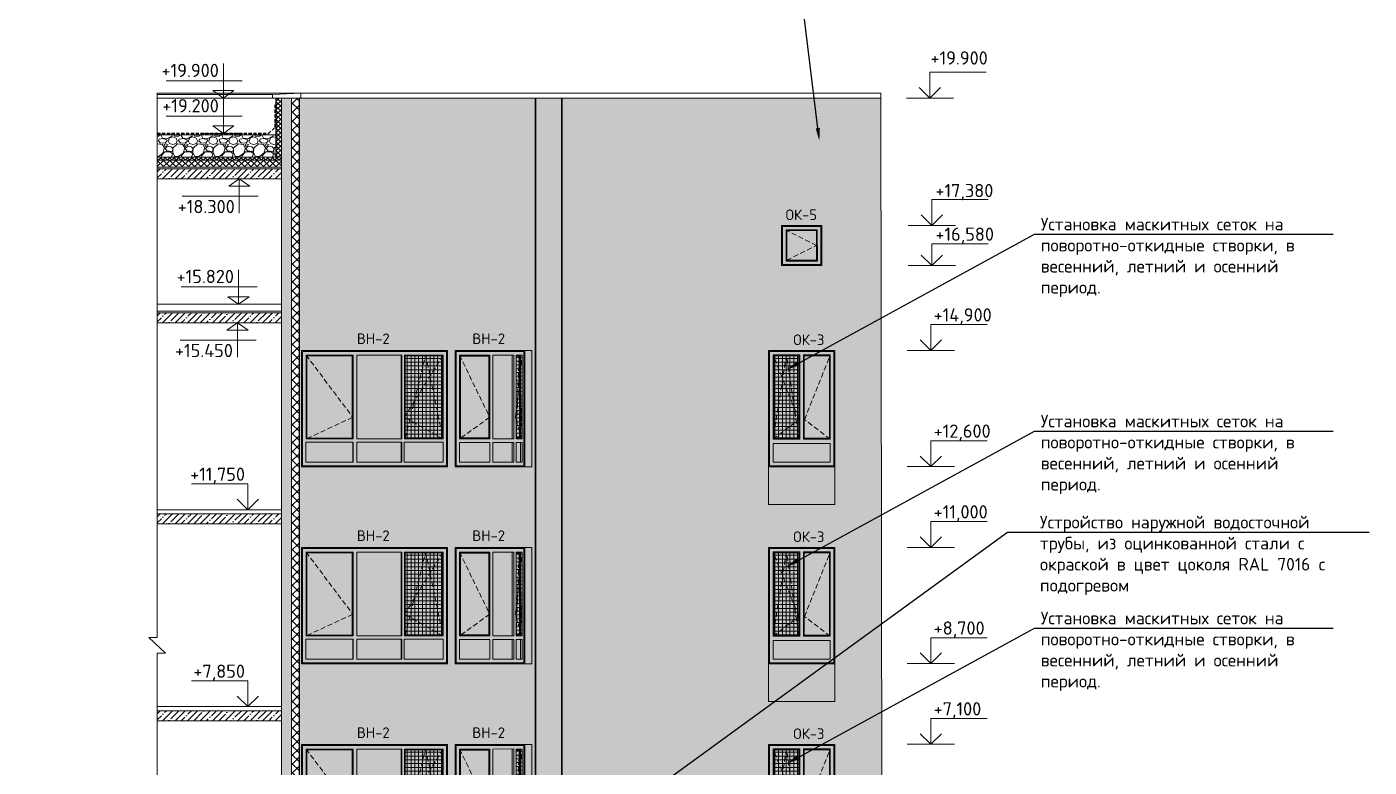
# Model space of a CAD drawing. Header units: millimetres. Extents: x -136099598 to 9192475, y 0 to 779331.
# Drawn here: x -273631 to -247059, y 295205 to 309864 of the extents above; entities that cross this region are included whole.
import ezdxf
from ezdxf import colors
from ezdxf.entities.mleader import LeaderData, LeaderLine
from ezdxf.math import Vec2, Vec3

# ---------------------------------------------------------------- set-up
doc = ezdxf.new("R2010")
doc.units = ezdxf.units.MM
doc.header["$MEASUREMENT"] = 0
for name, pattern in [('01_base$0$DASHED2', [0.375, 0.25, -0.125]), ('ADSK_Штриховая_ш2 п1', [3, 2, -1]), ('DASHED', [19.05, 12.7, -6.35])]:
    doc.linetypes.add(name, pattern=pattern)
doc.layers.get('0').update_dxf_attribs({"color": 250, "lineweight": 9})
for name, color, linetype, lineweight, true_color in [('!_Окно_00_Штрих_Стекло', 7, 'Continuous', 0, 0x737373), ('RAL 000 80 00', 7, 'Continuous', 0, 0xb9b8b6), ('RAL 100 6030', 7, 'Continuous', 0, 0x989057), ('RAL 7016', 7, 'Continuous', 0, 0x383e42), ('RAL 90 10', 7, 'Continuous', 0, 0xf1ece1)]:
    doc.layers.add(name, color=color, linetype=linetype, lineweight=lineweight, true_color=true_color)
for name, color, linetype, lineweight in [('24_Фасад_разрез_тонкая', 7, 'Continuous', 9), ('АР-Выноски', 5, 'Continuous', 5), ('Подвал', 250, 'ADSK_Штриховая_ш2 п1', 30), ('пунктир', 251, 'Continuous', 13), ('СТЕНЫ кирпич ЛИДЕР', 250, 'Continuous', 15), ('Штриховка', 7, 'Continuous', 5), ('Штриховка в сечении', 7, 'Continuous', 18)]:
    doc.layers.add(name, color=color, linetype=linetype, lineweight=lineweight)
for name, color, linetype in [('PDF _0', 7, 'Continuous'), ('PDF _PDF _0', 7, 'Continuous'), ('PDF _Текст', 7, 'Continuous')]:
    doc.layers.add(name, color=color, linetype=linetype)
doc.styles.add('ICOCPEUR', font='isocpeur.ttf')
doc.styles.add('PDF ISOCPEUR', font='isocpeur.ttf')

# ---------------------------------------------------------------- blocks, each defined once
blk = doc.blocks.new('A$Cb9b29b39')
at = {"layer": '!_Окно_00_Штрих_Стекло'}
h = blk.add_hatch(color=256, dxfattribs=at)
h.dxf.hatch_style = 1
h.set_gradient(color1=(70, 92, 124), color2=(219, 225, 235), name='CURVED')
h.paths.add_polyline_path([(105, 2196), (601, 2196), (601, 564), (105, 564)])
h.paths.add_polyline_path([(1208, 2196), (707, 2195), (707, 563), (1208, 564)])
h.paths.add_polyline_path([(90, 460), (1222, 458), (1221, 89), (90, 91)])
at = {"layer": 'PDF _PDF _0', "lineweight": 0, "true_color": 0x636466}
h = blk.add_hatch(dxfattribs=at)
h.set_pattern_fill('ANSI37', color=251, scale=600, angle=135)
h.paths.add_polyline_path([(601, 564), (601, 2197), (105, 2196), (105, 563)])
at = {"layer": 'RAL 7016'}
h = blk.add_hatch(color=256, dxfattribs=at)
h.dxf.hatch_style = 1
h.paths.add_polyline_path([(1312, 2301), (0, 2301), (0, 0), (1312, 0)])
h.paths.add_polyline_path([(707, 2196), (1207, 2196), (1208, 564), (707, 563)], flags=16)
h.paths.add_polyline_path([(601, 2196), (601, 564), (105, 564), (105, 2196)], flags=16)
h.paths.add_polyline_path([(1222, 458), (1222, 89), (90, 91), (90, 460)], flags=16)
at = {"layer": 'PDF _0', "linetype": 'ADSK_Штриховая_ш2 п1', "lineweight": 0, "ltscale": 50}
for points in [[(601, 548), (355, 2213), (89, 548), (601, 935), (89, 2213)], [(711, 548), (969, 548), (1223, 548), (711, 935), (1223, 2213)]]:
    blk.add_lwpolyline(points, dxfattribs=at)
at = {"layer": 'PDF _PDF _0', "lineweight": 0}
for points in [[(0, 0), (1312, 0), (1312, 2301), (0, 2301)], [(20, 18), (1292, 18), (1292, 2281), (20, 2281)], [(89, 548), (621, 548), (621, 2213), (89, 2213)], [(105, 563), (601, 564), (601, 2197), (105, 2196)], [(1223, 548), (691, 548), (691, 2213), (1223, 2213)], [(707, 563), (1208, 564), (1208, 2197), (707, 2196)], [(1222, 88), (90, 92), (90, 459), (1222, 459)]]:
    blk.add_lwpolyline(points, close=True, dxfattribs=at)
at = {"layer": 'PDF _Текст', "lineweight": 0, "insert": (490, 2409), "char_height": 210, "attachment_point": 7, "style": 'PDF ISOCPEUR'}
blk.add_mtext('ОК-3', dxfattribs=at)
blk = doc.blocks.new('A$C3735e77a')
at = {"layer": 'RAL 100 6030'}
h = blk.add_hatch(color=256, dxfattribs=at)
h.dxf.hatch_style = 1
h.paths.add_polyline_path([(1312, 0), (0, 0), (0, -748), (1312, -748)])
at = {"layer": 'СТЕНЫ кирпич ЛИДЕР', "ltscale": 100}
blk.add_lwpolyline([(0, 0), (1312, 0), (1312, -748), (0, -748)], close=True, dxfattribs=at)
blk = doc.blocks.new('A$C51732155')
at = {"layer": '!_Окно_00_Штрих_Стекло'}
h = blk.add_hatch(color=256, dxfattribs=at)
h.dxf.hatch_style = 1
h.set_gradient(color1=(70, 92, 124), color2=(219, 225, 235), name='CURVED')
h.paths.add_polyline_path([(104, 106), (693, 106), (693, 695), (104, 695)])
at = {"layer": 'RAL 7016', "ltscale": 100, "transparency": 33554687}
h = blk.add_hatch(color=256, dxfattribs=at)
h.dxf.hatch_style = 1
h.paths.add_polyline_path([(798, 798), (0, 798), (0, 0), (798, 0)])
h.paths.add_polyline_path([(693, 695), (693, 106), (104, 106), (104, 695)], flags=16)
at = {"layer": 'PDF _0', "lineweight": 0}
blk.add_lwpolyline([(89, 710), (708, 710), (709, 92), (89, 92)], close=True, dxfattribs=at)
at = {"layer": 'PDF _0', "linetype": 'ADSK_Штриховая_ш2 п1', "lineweight": 0, "ltscale": 50}
blk.add_lwpolyline([(104, 106), (693, 401), (104, 695)], dxfattribs=at)
at = {"layer": 'PDF _PDF _0', "lineweight": 0}
for points in [[(0, 0), (798, 0), (798, 798), (0, 798)], [(20, 20), (778, 20), (778, 778), (20, 778)], [(693, 106), (104, 106), (104, 695), (693, 695)]]:
    blk.add_lwpolyline(points, close=True, dxfattribs=at)
at = {"layer": 'PDF _Текст', "lineweight": 0, "insert": (81, 902), "char_height": 210, "attachment_point": 7, "style": 'PDF ISOCPEUR'}
blk.add_mtext('ОК-5', dxfattribs=at)
blk = doc.blocks.new('A$C9eb0096f')
at = {"layer": '!_Окно_00_Штрих_Стекло'}
h = blk.add_hatch(color=256, dxfattribs=at)
h.dxf.hatch_style = 1
h.set_gradient(color1=(70, 92, 124), color2=(219, 225, 235), name='CURVED')
h.paths.add_polyline_path([(2800, 88), (89, 89), (89, 2211), (2800, 2211)])
h = blk.add_hatch(color=256, dxfattribs=at)
h.dxf.hatch_style = 1
h.set_gradient(color1=(70, 92, 124), color2=(219, 225, 235), name='CURVED')
h.paths.add_polyline_path([(4341, 88), (3126, 88), (3126, 2211), (4336, 2210)])
at = {"layer": 'PDF _PDF _0', "lineweight": 0, "true_color": 0x636466}
h = blk.add_hatch(dxfattribs=at)
h.set_pattern_fill('ANSI37', color=251, scale=600, angle=135)
h.paths.add_polyline_path([(2051, 567), (2051, 2195), (2785, 2194), (2785, 566)])
h = blk.add_hatch(dxfattribs=at)
h.set_pattern_fill('ANSI37', color=251, scale=600, angle=135)
h.set_pattern_definition([(180, (1101.695, 19.95), (-7e-15, -75), []), (270, (1101.695, 19.95), (75, -1e-14), [])])
h.paths.add_polyline_path([(4247, 591), (4247, 2211), (4366, 2210), (4366, 590)])
at = {"layer": 'RAL 7016'}
h = blk.add_hatch(color=256, dxfattribs=at)
h.dxf.hatch_style = 1
h.paths.add_polyline_path([(0, 2301), (2888, 2301), (2888, 0), (0, 0)])
h.paths.add_polyline_path([(2051, 2196), (2051, 566), (2785, 567), (2785, 2196)], flags=16)
h.paths.add_polyline_path([(1969, 2211), (1093, 2211), (1093, 551), (1969, 551)], flags=16)
h.paths.add_polyline_path([(998, 2196), (104, 2196), (104, 551), (998, 551)], flags=16)
h.paths.add_polyline_path([(2031, 435), (2031, 88), (2800, 88), (2800, 435)], flags=16)
h.paths.add_polyline_path([(1969, 483), (84, 488), (84, 88), (1969, 88)], flags=16)
h = blk.add_hatch(color=256, dxfattribs=at)
h.dxf.hatch_style = 1
h.paths.add_polyline_path([(3037, 2301), (4419, 2301), (4419, 0), (3037, 0)])
h.paths.add_polyline_path([(4247, 2190), (4247, 571), (4316, 571), (4316, 2191)], flags=16)
h.paths.add_polyline_path([(4166, 2210), (3783, 2208), (3783, 550), (4166, 552)], flags=16)
h.paths.add_polyline_path([(3704, 2190), (3146, 2191), (3146, 572), (3704, 569)], flags=16)
h.paths.add_polyline_path([(3783, 480), (3783, 88), (4336, 88), (4336, 480)], flags=16)
h.paths.add_polyline_path([(3724, 480), (3126, 480), (3126, 88), (3724, 88)], flags=16)
h = blk.add_hatch(color=256, dxfattribs=at)
h.dxf.hatch_style = 1
h.paths.add_polyline_path([(1093, 88), (1013, 88), (1013, 486), (1093, 486)])
h = blk.add_hatch(color=256, dxfattribs=at)
h.dxf.hatch_style = 1
h.paths.add_polyline_path([(4247, 88), (4166, 88), (4163, 480), (4247, 480)])
at = {"ltscale": 150}
blk.add_line((1013, 486), (1013, 88), dxfattribs=at)
at = {"layer": 'PDF _0', "linetype": 'ADSK_Штриховая_ш2 п1', "lineweight": 0, "ltscale": 50}
for points in [[(89, 2211), (1013, 980), (89, 551), (551, 566), (1013, 551)], [(2051, 566), (2455, 2211), (2800, 551), (2036, 980), (2800, 2211)], [(3126, 2211), (3724, 980), (3126, 551), (3423, 571), (3724, 550)], [(4247, 551), (4307, 2211), (4366, 551), (4232, 964), (4366, 2211)]]:
    blk.add_lwpolyline(points, dxfattribs=at)
at = {"layer": 'PDF _PDF _0', "lineweight": 0}
blk.add_line((1013, 2211), (1013, 551), dxfattribs=at)
for points in [[(0, 0), (2888, 0), (2888, 2301), (0, 2301)], [(20, 20), (2868, 20), (2868, 2281), (20, 2281)], [(89, 551), (1023, 551), (1023, 2211), (89, 2211)], [(104, 566), (998, 566), (998, 2196), (104, 2196)], [(1093, 551), (1981, 551), (1981, 2211), (1093, 2211)], [(2800, 551), (2036, 551), (2036, 2211), (2800, 2211)], [(2785, 567), (2051, 566), (2051, 2195), (2785, 2196)], [(3037, 0), (4419, 0), (4419, 2301), (3037, 2301)], [(3057, 20), (4399, 20), (4399, 2281), (3057, 2281)], [(3126, 551), (3724, 550), (3724, 2210), (3126, 2211)], [(3146, 571), (3704, 570), (3704, 2190), (3146, 2191)], [(3783, 550), (4198, 552), (4198, 2212), (3783, 2210)], [(4366, 551), (4247, 551), (4247, 2211), (4366, 2211)], [(4316, 571), (4247, 571), (4247, 2190), (4316, 2191)], [(1023, 88), (84, 88), (84, 486), (1023, 486)], [(1981, 88), (1093, 88), (1093, 486), (1981, 485)], [(2800, 88), (2031, 88), (2031, 485), (2800, 485)], [(3724, 88), (3126, 88), (3126, 480), (3724, 480)], [(4198, 88), (3783, 88), (3783, 480), (4198, 480)], [(4366, 88), (4247, 88), (4247, 480), (4366, 480)]]:
    blk.add_lwpolyline(points, close=True, dxfattribs=at)
for points in [[(1969, 2211), (1969, 551)], [(4166, 2212), (4166, 551)], [(4336, 2211), (4336, 551)], [(1969, 485), (1969, 88)], [(2800, 485), (2800, 88)], [(4166, 480), (4166, 88)], [(4336, 480), (4336, 88)], [(4336, 480), (4336, 88)]]:
    blk.add_lwpolyline(points, dxfattribs=at)
at = {"layer": 'PDF _Текст', "lineweight": 0, "char_height": 210, "attachment_point": 9, "rotation": 359.9974, "style": 'PDF ISOCPEUR'}
for insert in [(1743, 2430), (4027, 2430)]:
    blk.add_mtext('ВН-2', dxfattribs=dict(at, insert=insert))
blk = doc.blocks.new('A$C630ce804')
at = {"layer": 'PDF _0', "lineweight": 0}
for points in [[(0, 8025), (0, 8025)], [(813, 8025), (813, 8025)], [(1576, 8025), (1576, 8025)]]:
    blk.add_lwpolyline(points, dxfattribs=at)
at = {"layer": 'PDF _PDF _0', "lineweight": 0}
for points in [[(3918, 8000), (2398, 8000), (2398, 10301), (3918, 10300)], [(3918, 4100), (2398, 4100), (2398, 6401), (3918, 6400)], [(3918, 200), (2398, 200), (2398, 2501), (3918, 2500)]]:
    blk.add_lwpolyline(points, close=True, dxfattribs=at)
at = {"ltscale": 150}
for p in [(-639, 8000), (-639, 4100), (-639, 200)]:
    blk.add_blockref('A$C9eb0096f', p, dxfattribs=at)
blk = doc.blocks.new('A$Cd8d14d9d')
at = {"ltscale": 150}
for p, q in [((0, 682), (0, 0)), ((-372, 341), (1132, 341)), ((-380, 0), (380, 0))]:
    blk.add_line(p, q, dxfattribs=at)
blk.add_lwpolyline([(0, 0), (210, 147), (-210, 147), (0, 0)], dxfattribs=at)

msp = doc.modelspace()

# ---------------------------------------------------------------- hatches: boundary and pattern name
at = {"ltscale": 100, "transparency": 33554687}
h = msp.add_hatch(dxfattribs=at)
h.set_pattern_fill('ANSI35', color=0, scale=700)
h.set_pattern_definition([(45, (534924.2, -120), (-123.743687, 123.743687), []), (45, (535047.94, -120), (-123.743687, 123.743687), [218.75, -43.75, 0, -43.75])])
h.paths.add_polyline_path([(-268392, 308452.7), (-268592, 308454.5), (-268592.5, 285753.5), (-268391.5, 285753.6)])
h = msp.add_hatch(dxfattribs=at)
h.set_pattern_fill('ANSI35', color=0, scale=700)
h.set_pattern_definition([(45, (-404549.36, 14361.86), (-123.74369, 123.74369), []), (45, (-404425.61, 14361.86), (-123.74369, 123.74369), [218.75, -43.75, 0, -43.75])])
h.paths.add_polyline_path([(-268592.5, 307053.6), (-271052.3, 307053.6), (-271048.9, 306853.6), (-268592.5, 306853.6)])
h = msp.add_hatch(dxfattribs=at)
h.set_pattern_fill('ANSI35', color=0, scale=700)
h.set_pattern_definition([(45, (-404549.36, 11511.45), (-123.74369, 123.74369), []), (45, (-404425.61, 11511.45), (-123.74369, 123.74369), [218.75, -43.75, 0, -43.75])])
h.paths.add_polyline_path([(-268592.5, 304203.2), (-271052.3, 304203.2), (-271048.9, 304003.2), (-268592.5, 304003.2)])
h = msp.add_hatch(dxfattribs=at)
h.set_pattern_fill('ANSI35', color=0, scale=700)
h.set_pattern_definition([(45, (-404549.36, 7531.84), (-123.74369, 123.74369), []), (45, (-404425.62, 7531.84), (-123.74369, 123.74369), [218.75, -43.75, 0, -43.75])])
h.paths.add_polyline_path([(-268592.5, 300223.6), (-271052.3, 300223.6), (-271048.9, 300023.6), (-268592.5, 300023.6)])
h = msp.add_hatch(dxfattribs=at)
h.set_pattern_fill('ANSI35', color=0, scale=700)
h.set_pattern_definition([(45, (-404549.36, 3631.84), (-123.74369, 123.74369), []), (45, (-404425.62, 3631.84), (-123.74369, 123.74369), [218.75, -43.75, 0, -43.75])])
h.paths.add_polyline_path([(-268592.5, 296323.6), (-271052.3, 296323.6), (-271048.9, 296123.6), (-268592.5, 296123.6)])
at = {"layer": 'RAL 000 80 00'}
h = msp.add_hatch(color=256, dxfattribs=at)
h.dxf.hatch_style = 1
h.paths.add_polyline_path([(-263561.3, 308453.5), (-268231, 308453.6), (-268231, 288803.6), (-263561.4, 288803.6)])
at = {"layer": 'RAL 90 10', "ltscale": 100, "transparency": 33554687}
h = msp.add_hatch(color=256, dxfattribs=at)
h.dxf.hatch_style = 1
h.paths.add_polyline_path([(-256726.4, 308453.6), (-263561.3, 308453.6), (-263561.3, 288696.8), (-263042.1, 288698.3), (-263042.1, 288799.4), (-256693.8, 288803.6)])
at = {"layer": 'Штриховка', "transparency": 33554636}
h = msp.add_hatch(dxfattribs=at)
h.set_pattern_fill('ANSI37', color=256, scale=500)
h.set_pattern_definition([(45, (3e-11, 1060.02), (-44.194174, 44.194174), []), (135, (3e-11, 1060.02), (-44.194174, -44.194174), [])])
h.paths.add_polyline_path([(-268592.5, 308453.6), (-268692.5, 308453.6), (-268690.8, 307284.7), (-268592.5, 307284.7)])
h = msp.add_hatch(dxfattribs=at)
h.set_pattern_fill('ANSI37', color=256, scale=1000)
h.set_pattern_definition([(45, (-401485.58, 5001.83), (-88.38835, 88.38835), []), (135, (-401485.58, 5001.83), (-88.38835, -88.38835), [])])
h.paths.add_polyline_path([(-268241.2, 288273.6), (-268391.2, 288273.5), (-268391.2, 308453.5), (-268241.2, 308453.6)])
h = msp.add_hatch(dxfattribs=at)
h.set_pattern_fill('ANSI37', color=256, scale=500)
h.set_pattern_definition([(45, (-14344.247, -20250.764), (-44.194174, 44.194174), []), (135, (-14344.247, -20250.764), (-44.194174, -44.194174), [])])
h.paths.add_polyline_path([(-268591.8, 307284.7), (-271051.6, 307284.7), (-271048.9, 307225.5), (-268592.5, 307225.5)])
h = msp.add_hatch(dxfattribs=at)
h.set_pattern_fill('ANSI37', color=256, scale=700)
h.set_pattern_definition([(45, (-14344.25, -20392.66), (-61.871843, 61.871843), []), (135, (-14344.25, -20392.66), (-61.871843, -61.871843), [])])
h.paths.add_polyline_path([(-268591.8, 307225.5), (-271051.6, 307225.5), (-271048.9, 307083.6), (-268592.5, 307083.6)])
at = {"layer": 'Штриховка в сечении', "ltscale": 2, "transparency": 33554636}
h = msp.add_hatch(dxfattribs=at)
h.set_pattern_fill('GRAVEL', color=256, scale=400)
h.set_pattern_definition([(228.0127875, (-14056.247, -19992.66), (-3200, -3600), [53.8144, -5327.6352]), (184.9697407, (-14092.247, -20032.661), (4800, 400), [92.3472, -9142.3699]), (132.510447, (-14184.247, -20040.66), (4000, -4400), [65.1152, -6446.41304]), (267.273689, (-14340.247, -20140.661), (400, 8000), [84.0952, -8325.4232]), (292.833654, (-14344.247, -20224.661), (-2000, 4800), [82.462, -8163.74925]), (357.273689, (-14312.247, -20300.661), (-8000, 400), [84.0952, -8325.4232]), (37.6942405, (-14228.247, -20304.661), (-5200, -4000), [111.2116, -11009.93942]), (72.2553284, (-14140.247, -20236.661), (2800, 8800), [104.9952, -10394.5286]), (121.4295656, (-14108.247, -20136.661), (-3200, 5200), [84.38, -8353.62924]), (175.236358, (-14152.247, -20064.66), (4400, -400), [96.3328, -4720.30503]), (222.3974378, (-14248.247, -20056.661), (-4800, -4400), [124.5792, -12333.35]), (138.814075, (-13944.247, -20144.66), (-2800, 2400), [42.5204, -4209.53793]), (171.4692344, (-13976.247, -20116.66), (5200, -800), [80.8948, -8008.60457]), (225, (-14056.25, -20104.66), (-4e-14, -400), [56.5684, -509.11702]), (203.19859, (-14084.247, -20056.66), (2000, 800), [30.4632, -3015.84604]), (291.80141, (-14112.25, -20068.66), (-400, 1200), [43.0812, -2110.98472]), (30.963757, (-14096.25, -20108.66), (1200, 800), [69.9716, -2262.40916]), (161.56505, (-14036.25, -20072.66), (800, -400), [50.5964, -1214.31466]), (16.3895403, (-14344.247, -20068.66), (4000, 1200), [70.88, -7017.13806]), (70.346176, (-14276.247, -20048.66), (-1600, -4400), [59.4644, -5886.9631]), (293.19859, (-14036.247, -19992.66), (-800, 2000), [60.926, -2985.38324]), (343.6104597, (-14012.247, -20048.66), (-4000, 1200), [70.88, -7017.13806]), (339.443955, (-14344.247, -20316.66), (-2000, 800), [68.352, -3349.2495]), (294.7751406, (-14280.247, -20340.66), (-2000, 4400), [57.2712, -5669.85723]), (66.80141, (-14032.247, -20392.66), (800, 2000), [60.926, -2985.38324]), (17.3540246, (-14008.247, -20336.66), (-5200, -1600), [67.0524, -6638.16945]), (69.443955, (-14228.247, -20392.66), (-800, -2000), [34.176, -3383.4255]), (101.309932, (-14056.25, -20392.66), (-400, 1600), [20.396, -2019.2118]), (165.963757, (-14060.25, -20372.66), (1200, -400), [82.462, -1566.78025]), (186.009006, (-14140.247, -20352.66), (4000, 400), [76.42, -7565.56927]), (303.690068, (-14096.25, -20144.66), (-400, 800), [57.6888, -1384.5317]), (353.1572266, (-14064.247, -20192.661), (6800, -800), [100.7176, -9971.02505]), (60.945396, (-13964.247, -20204.66), (-1600, -2800), [41.1824, -4077.06966]), (90, (-13944.25, -20168.66), (-400, 400), [24, -376]), (120.256437, (-14148.247, -20340.66), (1600, -2800), [55.5696, -5501.408]), (48.0127875, (-14176.247, -20292.66), (3200, 3600), [107.6288, -5273.8208]), (0, (-14104.25, -20212.66), (400, 400), [104, -296]), (325.3048465, (-14000.247, -20212.66), (4000, -2800), [63.2456, -6261.30972]), (254.054604, (-13948.247, -20248.66), (-400, -1600), [58.2408, -2853.80316]), (207.6459754, (-13964.247, -20304.661), (-7600, -4000), [94.826, -9387.78967]), (175.4260787, (-14048.247, -20348.661), (-5200, 400), [100.3196, -9931.62936])])
h.paths.add_polyline_path([(-268696.6, 307725.8), (-271056.4, 307725.8), (-271048.9, 307284.7), (-268692.5, 307284.7)])

# ---------------------------------------------------------------- linework, layer by layer
at = {"ltscale": 150}
for p, q in [((-268765.5, 308526.9, 0), (-271050.6, 308526.9, 0)), ((-256726.8, 308553.5, 0), (-256692.4, 287950.7, 0)), ((-271050.6, 307725.8, 0.3), (-268702.5, 307725.8, 1.8)), ((-271050.6, 307725.8, 0.3), (-268702.5, 307725.8, 1.7)), ((-271050.6, 307284.7, -0.8), (-268592.5, 307284.7, 1.2)), ((-271050.6, 307225.5, -0.8), (-268592.8, 307225.5, -0.8)), ((-271050.6, 307083.6, -0.8), (-268592.5, 307083.6, 1.2)), ((-271050.3, 304373.6, -1.5), (-268592.2, 304373.6, 0.4)), ((-271050.6, 304233.2, -0.8), (-268592.5, 304233.2, 1.2)), ((-271050.6, 300303.6), (-268592.5, 300303.6)), ((-271050.6, 296403.6), (-268592.5, 296403.6))]:
    msp.add_line(p, q, dxfattribs=at)
at = {"color": 5, "ltscale": 150}
for p, q in [((-268702.5, 308453.6, 0), (-268702.5, 307284.7, 2.8)), ((-268692.5, 308453.6, 0), (-268692.5, 307284.7, 2.8))]:
    msp.add_line(p, q, dxfattribs=at)
at = {"ltscale": 150}
for points in [[(-271050.6, 308553.5), (-256726.4, 308553.5), (-256726.4, 308453.6), (-271050.6, 308453.6)], [(-271050.6, 300023.6), (-268592.5, 300023.6), (-268592.5, 300223.6), (-271050.6, 300223.6)], [(-271050.6, 296123.6), (-268592.5, 296123.6), (-268592.5, 296323.6), (-271050.6, 296323.6)]]:
    msp.add_lwpolyline(points, close=True, dxfattribs=at)
at = {"ltscale": 150, "elevation": 0}
msp.add_lwpolyline([(-268765.5, 308453.6), (-268765.5, 308526.9), (-268207.7, 308553.5), (-268207.7, 308453.6)], dxfattribs=at)
at = {"ltscale": 150}
msp.add_lwpolyline([(-271050.6, 308453.6), (-271050.6, 297771.1), (-271213.3, 297771.1), (-270887.9, 297462.1), (-271050.6, 297462.1), (-271053, 284503.6)], dxfattribs=at)
at = {"ltscale": 150, "elevation": -0.8}
for points in [[(-271050.6, 306853.6), (-268592.5, 306853.6), (-268592.5, 307053.6), (-271050.6, 307053.6)], [(-271050.6, 304003.2), (-268592.5, 304003.2), (-268592.5, 304203.2), (-271050.6, 304203.2)]]:
    msp.add_lwpolyline(points, close=True, dxfattribs=at)
at = {"layer": '24_Фасад_разрез_тонкая', "linetype": 'DASHED', "lineweight": 30, "ltscale": 5, "elevation": 0}
msp.add_lwpolyline([(-271050.6, 307754), (-268844.1, 307754), (-268714.2, 307877.5), (-268714.2, 308354)], dxfattribs=at)
at = {"layer": 'PDF _0', "lineweight": 0}
for p, q in [((-256220.6, 308453.6), (-255285.6, 308453.6)), ((-256183.7, 305933.6), (-255248.7, 305933.6)), ((-256183.7, 305135.4), (-255248.7, 305135.4)), ((-256202.3, 303458), (-255267.3, 303458)), ((-256202.3, 301157.1), (-255267.3, 301157.1)), ((-268790.6, 300303.6), (-269725.6, 300303.6)), ((-256202.3, 299558), (-255267.3, 299558)), ((-256202.3, 297257.1), (-255267.3, 297257.1)), ((-268790.6, 296403.6), (-269725.6, 296403.6)), ((-256202.3, 295658), (-255267.3, 295658))]:
    msp.add_line(p, q, dxfattribs=at)
for points in [[(-254637.4, 308963.5), (-255753.1, 308963.5), (-255753.1, 308453.6), (-255966.5, 308662.5), (-255753.1, 308453.6), (-255544.2, 308662.5)], [(-254600.5, 306443.5), (-255716.2, 306443.5), (-255716.2, 305933.6), (-255929.5, 306142.5), (-255716.2, 305933.6), (-255507.3, 306142.5)], [(-254600.5, 305566.7), (-255716.2, 305566.7), (-255716.2, 305135.4), (-255929.5, 305344.3), (-255716.2, 305135.4), (-255507.3, 305344.3)], [(-254619.1, 303967.9), (-255734.8, 303967.9), (-255734.8, 303458), (-255948.1, 303666.9), (-255734.8, 303458), (-255525.9, 303666.9)], [(-255734.8, 303458), (-255734.8, 303967.9), (-254619.1, 303967.9)], [(-254619.1, 301667.1), (-255734.8, 301667.1), (-255734.8, 301157.1), (-255948.1, 301366.1), (-255734.8, 301157.1), (-255525.9, 301366.1)], [(-270373.8, 300813.5), (-269258.1, 300813.5), (-269258.1, 300303.6), (-269044.8, 300512.5), (-269258.1, 300303.6), (-269467, 300512.5)], [(-254619.1, 300067.9), (-255734.8, 300067.9), (-255734.8, 299558), (-255948.1, 299766.9), (-255734.8, 299558), (-255525.9, 299766.9)], [(-255734.8, 299558), (-255734.8, 300067.9), (-254619.1, 300067.9)], [(-254619.1, 297767.1), (-255734.8, 297767.1), (-255734.8, 297257.1), (-255948.1, 297466.1), (-255734.8, 297257.1), (-255525.9, 297466.1)], [(-270373.8, 296913.5), (-269258.1, 296913.5), (-269258.1, 296403.6), (-269044.8, 296612.5), (-269258.1, 296403.6), (-269467, 296612.5)], [(-254619.1, 296167.9), (-255734.8, 296167.9), (-255734.8, 295658), (-255948.1, 295866.9), (-255734.8, 295658), (-255525.9, 295866.9)], [(-255734.8, 295658), (-255734.8, 296167.9), (-254619.1, 296167.9)]]:
    msp.add_lwpolyline(points, dxfattribs=at)
at = {"layer": 'пунктир', "linetype": '01_base$0$DASHED2', "ltscale": 500}
msp.add_line((-271050.6, 307725.8, 0.3), (-268692.5, 307725.8, 1.7), dxfattribs=at)
at = {"layer": 'СТЕНЫ кирпич ЛИДЕР', "ltscale": 100}
msp.add_lwpolyline([(-268391.5, 308453.6), (-268592.5, 308453.6), (-268592.5, 285753.5), (-268391.5, 285753.5)], close=True, dxfattribs=at)
at = {"layer": 'СТЕНЫ кирпич ЛИДЕР', "lineweight": 25, "ltscale": 100, "elevation": 2}
msp.add_lwpolyline([(-268231, 288230.9), (-268231, 308453.7), (-268241.2, 308453.7), (-268241.2, 288253.2)], dxfattribs=at)
at = {"layer": 'СТЕНЫ кирпич ЛИДЕР', "lineweight": 25, "ltscale": 100}
msp.add_lwpolyline([(-263561.4, 308453.6), (-263561.4, 308453.6), (-263561.3, 293053.7), (-263561.3, 293053.7)], close=True, dxfattribs=at)
at = {"layer": 'СТЕНЫ кирпич ЛИДЕР', "lineweight": 25, "ltscale": 100, "elevation": 1.3}
msp.add_lwpolyline([(-263041.2, 308453.6), (-263041.2, 308453.6), (-263041.2, 293053.7), (-263041.2, 293053.7)], close=True, dxfattribs=at)

# ---------------------------------------------------------------- block references
at = {"ltscale": 150}
for name, p in [('A$C630ce804', (-267552.6, 293153.5)), ('A$C3735e77a', (-258948.3, 301153.6)), ('A$C3735e77a', (-258948.3, 297253.6))]:
    msp.add_blockref(name, p, dxfattribs=at)
at = {"layer": 'Подвал', "ltscale": 150}
for name, p in [('A$C51732155', (-258691.5, 305135.4)), ('A$Cb9b29b39', (-258948.3, 301153.6)), ('A$Cb9b29b39', (-258948.3, 297253.6)), ('A$Cb9b29b39', (-258948.3, 293353.6))]:
    msp.add_blockref(name, p, dxfattribs=at)
at = {"layer": 'СТЕНЫ кирпич ЛИДЕР', "lineweight": 25, "ltscale": 100, "xscale": -1, "rotation": 359.9992924696829}
for p in [(-269740.5, 308453.6), (-269740.5, 307754, 0), (-269441.7, 304373.6, -0.6)]:
    msp.add_blockref('A$Cd8d14d9d', p, dxfattribs=at)
at = {"layer": 'СТЕНЫ кирпич ЛИДЕР', "lineweight": 25, "ltscale": 100, "rotation": 180.000707530317}
for p in [(-269424.7, 306853.6, -0.8), (-269461.7, 304003.2, -0.8)]:
    msp.add_blockref('A$Cd8d14d9d', p, dxfattribs=at)

# ---------------------------------------------------------------- texts
at = {"layer": 'PDF _0', "color": 18, "lineweight": 0, "true_color": 0x000000, "char_height": 262.49, "attachment_point": 7, "rotation": 359.99739, "style": 'PDF ISOCPEUR'}
for s, insert in [('+19.900', (-255742.4, 309116.8)), ('+17,380', (-255644.9, 306430.1, 0.3)), ('+16,580', (-255644.9, 305566.7))]:
    msp.add_mtext(s, dxfattribs=dict(at, insert=insert))
at = {"layer": 'PDF _0', "color": 18, "lineweight": 0, "true_color": 0x000000, "char_height": 262.49, "style": 'PDF ISOCPEUR'}
for s, insert, attachment_point in [('+19.900', (-269830, 308870.4, -0.3), 9), ('+19.200', (-269830, 308170.8, -0.3), 9), ('+18.300', (-269514.2, 306436.8, -1.1), 3), ('+15.820', (-269531.1, 304790.4, -0.9), 9), ('+14,900', (-255680.6, 303967.9), 7), ('+15.450', (-269551.2, 303586.3, -1.1), 3), ('+12,600', (-255680.6, 301667.1), 7), ('+11,750', (-269312.3, 300813.5), 9), ('+11,000', (-255680.6, 300067.9), 7), ('+8,700', (-255680.6, 297767.1), 7), ('+7,850', (-269312.3, 296913.5), 9), ('+7,100', (-255680.6, 296167.9), 7)]:
    msp.add_mtext(s, dxfattribs=dict(at, insert=insert, attachment_point=attachment_point))

# ---------------------------------------------------------------- leaders
at = {"layer": 'АР-Выноски'}
ml = msp.add_multileader_mtext('Standard', dxfattribs=at)
ml.set_content('\\A1;Очистка фасада от окрасочного слоя, очистка межблочных швов от штукатурки и герметика, заделка трещин. Локальная обработка фасада антисептическими составами типа Картоцид-компаунд. Просушка стен на участках замачивания. Устройство Системы фасадной композиционная "BAUMIT Mineral" c наружным штукатурным слоем, теплоизоляционным слоем из минераловатных плит Rockwool Фасад БАТТС, (плотностью - 128 кг/м3), переменной толщиной - 100-200 мм (в 1 слой), декоративно-минеральным слоем и последующим окрашиванием высокопаропроницаемой самоочищающейся фасадной силикатной краской в 2 слоя по подготовленной поверхности. ', color=256, style='ICOCPEUR')
ml.set_leader_properties(color=256)
ml.build(insert=Vec2(0, 0))
ml.multileader.update_dxf_attribs({"text_left_attachment_type": 6, "text_right_attachment_type": 6, "dogleg_length": 100, "arrow_head_size": 250})
ctx = ml.context
ctx.base_point, ctx.char_height, ctx.arrow_head_size, ctx.landing_gap_size, ctx.plane_origin = Vec3(-273331, 313217.4), 250, 250, 25, Vec3(-258291.5, 311870.8)
ctx.left_attachment, ctx.right_attachment = 6, 6
notes = []
notes.append((ctx, [(0, (1, 1, 0), (-258631, 313217.4), (-1, 0), 100, [(0, [(-257942.7, 307607.4)], 0, [])])]))
ctx.mtext.insert, ctx.mtext.width, ctx.mtext.defined_height, ctx.mtext.flow_direction = Vec3(-273412.3, 313542.4), 14727.298, 4096.8, 5
ml = msp.add_multileader_mtext('Standard', dxfattribs=at)
ml.set_content('\\A1;Установка маскитных сеток на поворотно-откидные створки, в весенний, летний и осенний период.', color=256, style='ICOCPEUR')
ml.set_leader_properties()
ml.build(insert=Vec2(0, 0))
ml.multileader.update_dxf_attribs({"text_left_attachment_type": 6, "text_right_attachment_type": 6, "dogleg_length": 100, "arrow_head_size": 250})
ctx = ml.context
ctx.base_point, ctx.char_height, ctx.arrow_head_size, ctx.landing_gap_size, ctx.plane_origin = Vec3(-253585.6, 305758.2), 250, 250, 25, Vec3(-258090.4, 298044.6)
ctx.left_attachment, ctx.right_attachment = 6, 6
notes.append((ctx, [(0, (1, 1, 0), (-253685.6, 305758.2), (1, 0), 100, [(0, [(-258595.4, 303073.2)], 0, [])])]))
ctx.mtext.insert, ctx.mtext.width, ctx.mtext.flow_direction = Vec3(-253560.6, 306083.2), 5732.258, 5
ml = msp.add_multileader_mtext('Standard', dxfattribs=at)
ml.set_content('\\A1;Установка маскитных сеток на поворотно-откидные створки, в весенний, летний и осенний период.', color=256, style='ICOCPEUR')
ml.set_leader_properties()
ml.build(insert=Vec2(0, 0))
ml.multileader.update_dxf_attribs({"text_left_attachment_type": 6, "text_right_attachment_type": 6, "dogleg_length": 100, "arrow_head_size": 250})
ctx = ml.context
ctx.base_point, ctx.char_height, ctx.arrow_head_size, ctx.landing_gap_size, ctx.plane_origin = Vec3(-253585.6, 301858.2), 250, 250, 25, Vec3(-258090.4, 294144.6)
ctx.left_attachment, ctx.right_attachment = 6, 6
notes.append((ctx, [(0, (1, 1, 0), (-253685.6, 301858.2), (1, 0), 100, [(0, [(-258595.4, 299173.2)], 0, [])])]))
ctx.mtext.insert, ctx.mtext.width, ctx.mtext.flow_direction = Vec3(-253560.6, 302183.2), 5732.258, 5
ml = msp.add_multileader_mtext('Standard', dxfattribs=at)
ml.set_content('\\A1;Устройство наружной водосточной трубы, из оцинкованной стали с окраской в цвет цоколя RAL 7016 c подогревом', color=256, style='ICOCPEUR')
ml.set_leader_properties()
ml.build(insert=Vec2(0, 0))
ml.multileader.update_dxf_attribs({"text_left_attachment_type": 6, "text_right_attachment_type": 6, "dogleg_length": 100, "arrow_head_size": 250})
ctx = ml.context
ctx.base_point, ctx.char_height, ctx.arrow_head_size, ctx.landing_gap_size, ctx.plane_origin = Vec3(-253601.5, 299857.4), 250, 250, 25, Vec3(-275607.6, 277850.4)
ctx.left_attachment, ctx.right_attachment = 6, 6
notes.append((ctx, [(0, (1, 1, 0), (-254220.9, 299857.4), (1, 0), 619.4, [(1, [(-268003.5, 289842.1)], 0, [])])]))
ctx.mtext.insert, ctx.mtext.width, ctx.mtext.flow_direction = Vec3(-253576.5, 300182.4), 6452.819, 5
ml = msp.add_multileader_mtext('Standard', dxfattribs=at)
ml.set_content('\\A1;Установка маскитных сеток на поворотно-откидные створки, в весенний, летний и осенний период.', color=256, style='ICOCPEUR')
ml.set_leader_properties()
ml.build(insert=Vec2(0, 0))
ml.multileader.update_dxf_attribs({"text_left_attachment_type": 6, "text_right_attachment_type": 6, "dogleg_length": 100, "arrow_head_size": 250})
ctx = ml.context
ctx.base_point, ctx.char_height, ctx.arrow_head_size, ctx.landing_gap_size, ctx.plane_origin = Vec3(-253585.6, 297958.2), 250, 250, 25, Vec3(-258090.4, 290244.6)
ctx.left_attachment, ctx.right_attachment = 6, 6
notes.append((ctx, [(0, (1, 1, 0), (-253685.6, 297958.2), (1, 0), 100, [(0, [(-258595.4, 295273.2)], 0, [])])]))
ctx.mtext.insert, ctx.mtext.width, ctx.mtext.flow_direction = Vec3(-253560.6, 298283.2), 5732.258, 5
for ctx, leaders in notes:
    for number, flags, end, landing, length, lines in leaders:
        leader = LeaderData()
        leader.index, (leader.has_last_leader_line, leader.has_dogleg_vector, leader.attachment_direction) = number, flags
        leader.last_leader_point, leader.dogleg_vector, leader.dogleg_length = Vec3(end), Vec3(landing), length
        for number, points, colour, breaks in lines:
            line = LeaderLine()
            line.index, line.vertices, line.color, line.breaks = number, Vec3.list(points), colors.encode_raw_color(colour), breaks
            leader.lines.append(line)
        ctx.leaders.append(leader)

doc.saveas('drawing.dxf')
